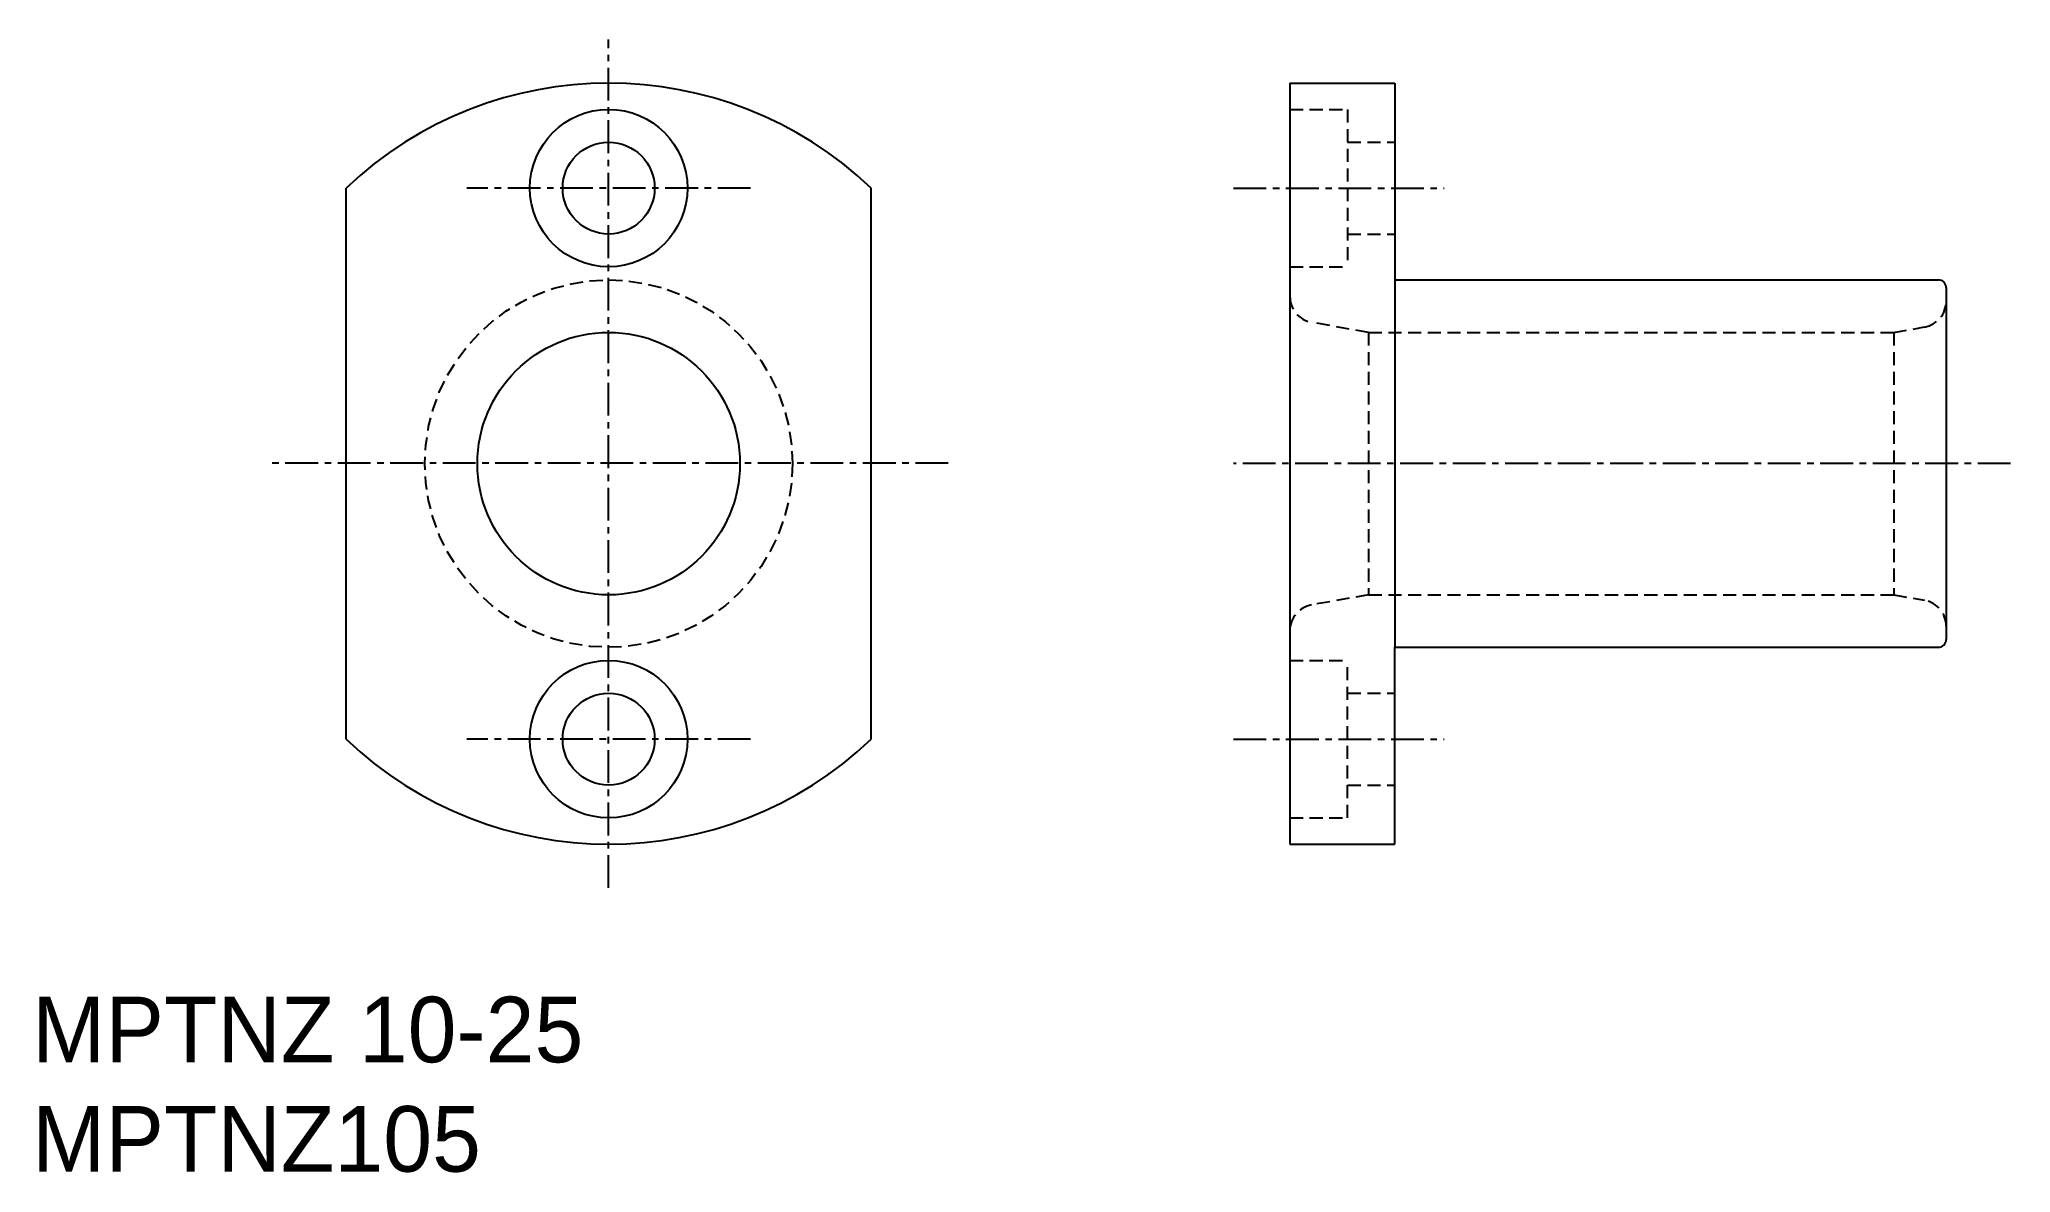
# Model space of a CAD drawing. Extents: x 143.6 to 218.7, y 59.7 to 102.9.
import ezdxf

# ---------------------------------------------------------------- set-up
doc = ezdxf.new("R2010")
doc.units = 0
doc.linetypes.add('CENTER', pattern=[2, 1.25, -0.25, 0.25, -0.25])
doc.linetypes.add('DASHED', pattern=[0.75, 0.5, -0.25])
doc.layers.get('0').update_dxf_attribs({"linetype": 'CONTINUOUS'})
doc.layers.add('CENTER', color=1, linetype='CENTER')

msp = doc.modelspace()

# ---------------------------------------------------------------- linework, layer by layer
at = {"color": 7, "linetype": 'CONTINUOUS'}
for p, q in [((191.263, 101.252), (191.263, 72.252)), ((191.263, 101.252), (195.263, 101.252)), ((195.263, 101.252), (195.263, 93.752)), ((155.315, 76.252), (155.315, 97.252)), ((175.315, 76.252), (175.315, 97.252)), ((195.263, 93.752), (215.963, 93.752)), ((195.263, 93.752), (195.263, 79.752)), ((216.263, 93.452), (216.263, 80.052)), ((195.263, 79.752), (215.963, 79.752)), ((195.263, 72.252), (195.263, 79.752)), ((191.263, 72.252), (195.263, 72.252))]:
    msp.add_line(p, q, dxfattribs=at)
at = {"color": 3, "linetype": 'DASHED'}
for p, q in [((191.263, 100.252), (193.463, 100.252)), ((193.463, 100.252), (193.463, 94.252)), ((193.463, 99.002), (195.263, 99.002)), ((193.463, 95.502), (195.263, 95.502)), ((191.263, 94.252), (193.463, 94.252)), ((194.263, 91.752), (192.089, 92.135)), ((194.263, 91.752), (214.263, 91.752)), ((194.263, 91.752), (194.263, 81.752)), ((214.263, 91.752), (215.436, 91.959)), ((214.263, 91.752), (214.263, 81.752)), ((194.263, 81.752), (192.089, 81.368)), ((194.263, 81.752), (214.263, 81.752)), ((214.263, 81.752), (215.436, 81.545)), ((191.263, 79.252), (193.463, 79.252)), ((193.463, 73.252), (193.463, 79.252)), ((193.463, 78.002), (195.263, 78.002)), ((193.463, 74.502), (195.263, 74.502)), ((191.263, 73.252), (193.463, 73.252))]:
    msp.add_line(p, q, dxfattribs=at)
at = {"color": 7, "linetype": 'CONTINUOUS'}
for centre, radius in [((165.315, 97.252), 3), ((165.315, 97.252), 1.75), ((165.315, 86.752), 5), ((165.315, 76.252), 3), ((165.315, 76.252), 1.75)]:
    msp.add_circle(centre, radius, dxfattribs=at)
at = {"color": 3, "linetype": 'DASHED'}
msp.add_circle((165.315, 86.752), 7, dxfattribs=at)
at = {"color": 7, "linetype": 'CONTINUOUS'}
for centre, radius, start, end in [((165.315, 86.752), 14.5, 46.39718, 133.60282), ((215.963, 93.452), 0.3, 0, 90), ((215.963, 80.052), 0.3, 270, 0), ((165.315, 86.752), 14.5, 226.39718, 313.60282)]:
    msp.add_arc(centre, radius, start, end, dxfattribs=at)
at = {"color": 3, "linetype": 'DASHED'}
for centre, start, end in [((192.263, 93.12), 180, 260), ((215.263, 92.943), 280, 0), ((192.263, 80.384), 100, 180), ((215.263, 80.56), 0, 80)]:
    msp.add_arc(centre, 1, start, end, dxfattribs=at)
at = {"layer": 'CENTER', "color": 1, "linetype": 'CENTER'}
for p, q in [((165.315, 70.585), (165.315, 102.918)), ((170.718, 97.252), (159.911, 97.252)), ((189.114, 97.252), (197.134, 97.252)), ((178.248, 86.771), (152.382, 86.771)), ((218.714, 86.752), (189.114, 86.752)), ((170.718, 76.252), (159.911, 76.252)), ((189.114, 76.252), (197.134, 76.252))]:
    msp.add_line(p, q, dxfattribs=at)

# ---------------------------------------------------------------- texts
at = {"color": 7, "linetype": 'CONTINUOUS'}
for s, p in [('MPTNZ 10-25', (143.358, 63.938)), ('MPTNZ105', (143.358, 59.771))]:
    msp.add_text(s, height=2.5, dxfattribs=at).set_placement(p)

doc.saveas('drawing.dxf')
